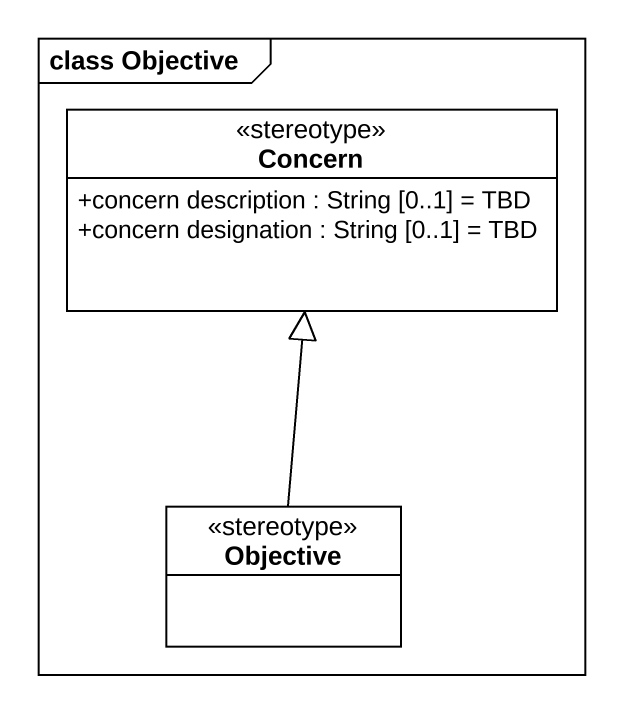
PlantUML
@startuml
mainframe class Objective
hide circle
hide empty members
skinparam classAttributeIconSize 0
class Concern <<stereotype>> {
  +concern description : String [0..1] = TBD
  +concern designation : String [0..1] = TBD
}
class Objective <<stereotype>>
Objective -up-|> Concern
@enduml
